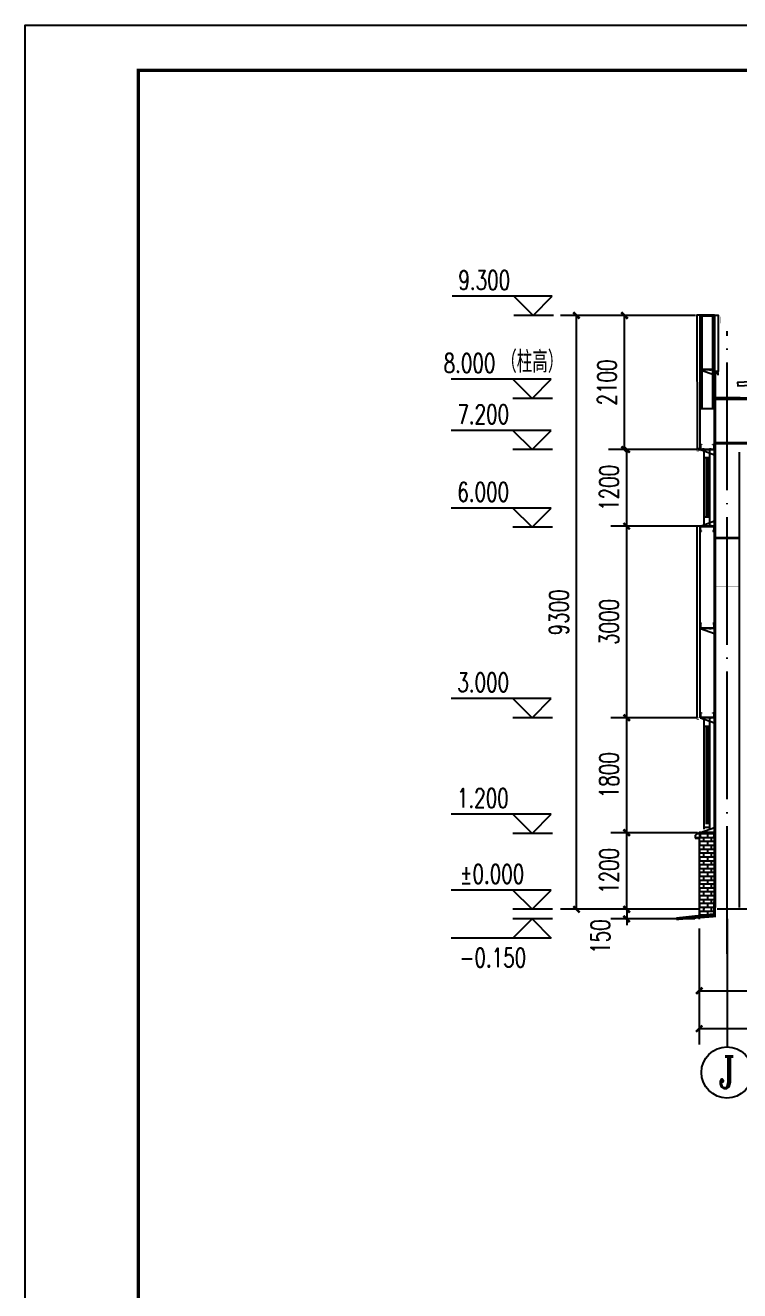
# Model space of a CAD drawing. Extents: x -89996 to 1006241, y -2176 to 440573.
# Drawn here: x 703708 to 714883, y 255081 to 274896 of the extents above; entities that cross this region are included whole.
import ezdxf
from ezdxf.enums import TextEntityAlignment as Align

# ---------------------------------------------------------------- set-up
doc = ezdxf.new("R2010")
doc.units = 0
doc.header["$LTSCALE"] = 1000
doc.header["$MEASUREMENT"] = 0
doc.linetypes.add('DOTE', pattern=[2.4200000000000004, 2, -0.2, 0.02, -0.2])
for name, color, linetype in [('14', 2, 'Continuous'), ('AXIS', 3, 'Continuous'), ('AXIS_TEXT', 7, 'Continuous'), ('BORDER', 7, 'Continuous'), ('DIM1', 6, 'Continuous'), ('DOTE', 1, 'DOTE'), ('GZ', 50, 'Continuous'), ('LT', 27, 'Continuous'), ('PUB_TEXT', 7, 'Continuous'), ('PUB_TITLE', 4, 'Continuous'), ('PZ', 202, 'Continuous'), ('WINDOW', 4, 'Continuous'), ('天沟', 2, 'Continuous'), ('柱子', 30, 'Continuous')]:
    doc.layers.add(name, color=color, linetype=linetype)
doc.styles.add('_TCH_AXIS', font='COMPLEX', dxfattribs={"bigfont": 'GBCBIG'})
doc.styles.add('_TCH_DIM', font='SIMPLEX', dxfattribs={"bigfont": 'GBCBIG'})
doc.styles.add('_TCH_DIM_T3', font='SIMPLEX', dxfattribs={"width": 0.7058823529411765, "bigfont": 'GBCBIG'})
doc.dimstyles.new('_TCH_ARCH&&100', dxfattribs={"dimtxt": 297.5, "dimasz": 100, "dimexe": 250, "dimexo": 300, "dimgap": 126.25, "dimtad": 1, "dimdec": 0, "dimzin": 0, "dimdsep": 46, "dimtxsty": '_TCH_DIM_T3', "dimblk": 'ARCHTICK', "dimcen": 0.09, "dimclrt": 7, "dimazin": 2, "dimtfac": 1, "dimtdec": 0, "dimtix": 1, "dimtmove": 2, "dimatfit": 3, "dimfxl": 0, "dimtolj": 1, "dimtzin": 0, "dimarcsym": 0})

# ---------------------------------------------------------------- blocks, each defined once
blk = doc.blocks.new('_ArchTick')
at = {"color": 0, "linetype": 'ByBlock', "const_width": 0.4}
blk.add_lwpolyline([(-0.5, -0.5), (0.5, 0.5)], dxfattribs=at)
blk = doc.blocks.new('*D118')
at = {"layer": 'AXIS', "color": 0, "lineweight": -2, "transparency": 16777216}
for p, q in [((714223.5268352642, 262252.9890899921), (712865.2429559703, 262252.9890899921)), ((713115.2429559702, 261052.909919353), (713115.2429559703, 262252.9890899921)), ((714218.180692952, 261052.909919353), (712865.2429559702, 261052.909919353))]:
    blk.add_line(p, q, dxfattribs=at)
at = {"layer": 'Defpoints', "color": 0, "transparency": 16777216}
for p in [(713115.2429559703, 262252.9890899921), (714523.5268352642, 262252.9890899921), (714518.180692952, 261052.909919353)]:
    blk.add_point(p, dxfattribs=at)
at = {"layer": 'AXIS', "color": 0, "lineweight": -2, "transparency": 16777216, "xscale": 100, "yscale": 100, "zscale": 100}
for p, rotation in [((713115.2429559703, 262252.9890899921), 90), ((713115.2429559702, 261052.909919353), 270)]:
    blk.add_blockref('_ArchTick', p, dxfattribs=dict(at, rotation=rotation))
at = {"layer": 'AXIS', "color": 7, "transparency": 16777216, "insert": (712840.2429559702, 261652.9495046727), "char_height": 297.5, "attachment_point": 5, "rotation": 90, "style": '_TCH_DIM_T3'}
blk.add_mtext('\\A1;1200', dxfattribs=at)
blk = doc.blocks.new('*D119')
at = {"layer": 'AXIS', "color": 0, "lineweight": -2, "transparency": 16777216}
for p, q in [((714223.5268352651, 264052.9890899922), (712865.2429559713, 264052.9890899922)), ((713115.2429559713, 262252.9890899921), (713115.2429559713, 264052.9890899922)), ((714223.5268352642, 262252.9890899921), (712865.2429559713, 262252.9890899921))]:
    blk.add_line(p, q, dxfattribs=at)
at = {"layer": 'Defpoints', "color": 0, "transparency": 16777216}
for p in [(713115.2429559713, 264052.9890899922), (714523.5268352651, 264052.9890899922), (714523.5268352642, 262252.9890899921)]:
    blk.add_point(p, dxfattribs=at)
at = {"layer": 'AXIS', "color": 0, "lineweight": -2, "transparency": 16777216, "xscale": 100, "yscale": 100, "zscale": 100}
for p, rotation in [((713115.2429559713, 264052.9890899922), 90), ((713115.2429559713, 262252.9890899921), 270)]:
    blk.add_blockref('_ArchTick', p, dxfattribs=dict(at, rotation=rotation))
at = {"layer": 'AXIS', "color": 7, "transparency": 16777216, "insert": (712840.2429559712, 263152.9890899923), "char_height": 297.5, "attachment_point": 5, "rotation": 90, "style": '_TCH_DIM_T3'}
blk.add_mtext('\\A1;1800', dxfattribs=at)
blk = doc.blocks.new('*D120')
at = {"layer": 'AXIS', "color": 0, "lineweight": -2, "transparency": 16777216}
for p, q in [((714239.8084155025, 267052.9099193474), (712865.2429559729, 267052.9099193474)), ((713115.2429559729, 264052.9890899922), (713115.2429559729, 267052.9099193474)), ((714223.5268352651, 264052.9890899922), (712865.2429559729, 264052.9890899922))]:
    blk.add_line(p, q, dxfattribs=at)
at = {"layer": 'Defpoints', "color": 0, "transparency": 16777216}
for p in [(713115.2429559729, 267052.9099193474), (714539.8084155025, 267052.9099193474, -3.967477848994678), (714523.5268352651, 264052.9890899922)]:
    blk.add_point(p, dxfattribs=at)
at = {"layer": 'AXIS', "color": 0, "lineweight": -2, "transparency": 16777216, "xscale": 100, "yscale": 100, "zscale": 100}
for p, rotation in [((713115.2429559729, 267052.9099193474), 90), ((713115.2429559729, 264052.9890899922), 270)]:
    blk.add_blockref('_ArchTick', p, dxfattribs=dict(at, rotation=rotation))
at = {"layer": 'AXIS', "color": 7, "transparency": 16777216, "insert": (712840.2429559728, 265552.9495046699), "char_height": 297.5, "attachment_point": 5, "rotation": 90, "style": '_TCH_DIM_T3'}
blk.add_mtext('\\A1;3000', dxfattribs=at)
blk = doc.blocks.new('*D121')
at = {"layer": 'AXIS', "color": 0, "lineweight": -2, "transparency": 16777216}
for p, q in [((714223.5268352674, 268252.909094921), (712865.2429559736, 268252.909094921)), ((713115.2429559736, 267052.9099193474), (713115.2429559736, 268252.909094921)), ((714239.8084155025, 267052.9099193474), (712865.2429559736, 267052.9099193474))]:
    blk.add_line(p, q, dxfattribs=at)
at = {"layer": 'Defpoints', "color": 0, "transparency": 16777216}
for p in [(713115.2429559736, 268252.909094921), (714523.5268352674, 268252.909094921), (714539.8084155025, 267052.9099193474, -3.967477848994649)]:
    blk.add_point(p, dxfattribs=at)
at = {"layer": 'AXIS', "color": 0, "lineweight": -2, "transparency": 16777216, "xscale": 100, "yscale": 100, "zscale": 100}
for p, rotation in [((713115.2429559736, 268252.909094921), 90), ((713115.2429559736, 267052.9099193474), 270)]:
    blk.add_blockref('_ArchTick', p, dxfattribs=dict(at, rotation=rotation))
at = {"layer": 'AXIS', "color": 7, "transparency": 16777216, "insert": (712840.2429559735, 267652.9095071343), "char_height": 297.5, "attachment_point": 5, "rotation": 90, "style": '_TCH_DIM_T3'}
blk.add_mtext('\\A1;1200', dxfattribs=at)
blk = doc.blocks.new('*D122')
at = {"layer": 'AXIS', "color": 0, "lineweight": -2, "transparency": 16777216}
for p, q in [((714190.2333732599, 270352.829924276), (712831.9494939661, 270352.829924276)), ((713081.9494939661, 268252.909094921), (713081.9494939661, 270352.829924276)), ((714223.5268352674, 268252.909094921), (712831.9494939661, 268252.909094921))]:
    blk.add_line(p, q, dxfattribs=at)
at = {"layer": 'Defpoints', "color": 0, "transparency": 16777216}
for p in [(713081.9494939661, 270352.829924276), (714490.2333732599, 270352.829924276), (714523.5268352674, 268252.909094921)]:
    blk.add_point(p, dxfattribs=at)
at = {"layer": 'AXIS', "color": 0, "lineweight": -2, "transparency": 16777216, "xscale": 100, "yscale": 100, "zscale": 100}
for p, rotation in [((713081.9494939661, 270352.829924276), 90), ((713081.9494939661, 268252.909094921), 270)]:
    blk.add_blockref('_ArchTick', p, dxfattribs=dict(at, rotation=rotation))
at = {"layer": 'AXIS', "color": 7, "transparency": 16777216, "insert": (712806.949493966, 269302.8695095986), "char_height": 297.5, "attachment_point": 5, "rotation": 90, "style": '_TCH_DIM_T3'}
blk.add_mtext('\\A1;2100', dxfattribs=at)
blk = doc.blocks.new('*D123')
at = {"layer": 'AXIS', "color": 0, "lineweight": -2, "transparency": 16777216}
for p, q in [((714218.180692952, 261052.909919353), (712865.2429559696, 261052.909919353)), ((713115.2429559696, 261052.909919353), (713115.2429559696, 261152.909919353)), ((713115.2429559696, 261052.909919353), (713115.2429559696, 260902.9099193531)), ((714179.1017692832, 260902.9099193531), (712865.2429559696, 260902.9099193531)), ((713115.2429559696, 260902.9099193531), (713115.2429559696, 260802.9099193531))]:
    blk.add_line(p, q, dxfattribs=at)
at = {"layer": 'Defpoints', "color": 0, "transparency": 16777216}
for p in [(714518.180692952, 261052.909919353), (713115.2429559696, 260902.9099193531), (714479.1017692832, 260902.9099193531)]:
    blk.add_point(p, dxfattribs=at)
at = {"layer": 'AXIS', "color": 0, "lineweight": -2, "transparency": 16777216, "xscale": 100, "yscale": 100, "zscale": 100}
for p, rotation in [((713115.2429559696, 261052.909919353), 270), ((713115.2429559696, 260902.9099193531), 90)]:
    blk.add_blockref('_ArchTick', p, dxfattribs=dict(at, rotation=rotation))
at = {"layer": 'AXIS', "color": 7, "transparency": 16777216, "insert": (712702.7429559651, 260625.7354005723), "char_height": 297.5, "attachment_point": 5, "rotation": 90, "style": '_TCH_DIM_T3'}
blk.add_mtext('\\A1;150', dxfattribs=at)
blk = doc.blocks.new('*D124')
at = {"layer": 'AXIS', "color": 0, "lineweight": -2, "transparency": 16777216}
for p, q in [((714185.6450131661, 270352.829924276), (712079.8028180446, 270352.829924276)), ((712329.8028180444, 261052.909919353), (712329.8028180446, 270352.829924276)), ((714239.5877870413, 261052.909919353), (712079.8028180444, 261052.909919353))]:
    blk.add_line(p, q, dxfattribs=at)
at = {"layer": 'Defpoints', "color": 0, "transparency": 16777216}
for p in [(712329.8028180446, 270352.829924276), (714485.6450131661, 270352.829924276), (714539.5877870413, 261052.909919353)]:
    blk.add_point(p, dxfattribs=at)
at = {"layer": 'AXIS', "color": 0, "lineweight": -2, "transparency": 16777216, "xscale": 100, "yscale": 100, "zscale": 100}
for p, rotation in [((712329.8028180446, 270352.829924276), 90), ((712329.8028180444, 261052.909919353), 270)]:
    blk.add_blockref('_ArchTick', p, dxfattribs=dict(at, rotation=rotation))
at = {"layer": 'AXIS', "color": 7, "transparency": 16777216, "insert": (712054.8028180444, 265702.8699218146), "char_height": 297.5, "attachment_point": 5, "rotation": 90, "style": '_TCH_DIM_T3'}
blk.add_mtext('\\A1;9300', dxfattribs=at)
blk = doc.blocks.new('*D2910')
at = {"layer": 'AXIS', "color": 0, "lineweight": -2, "transparency": 16777216}
for p, q in [((714249.8440529971, 260752.9410918254), (714249.8440529971, 258934.2695889656)), ((754339.5877870431, 260752.9410918254), (754339.5877870431, 258934.2695889656)), ((714249.8440529971, 259184.2695889656), (754339.5877870431, 259184.2695889656))]:
    blk.add_line(p, q, dxfattribs=at)
at = {"layer": 'Defpoints', "color": 0, "transparency": 16777216}
for p in [(714249.8440529971, 261052.9410918254), (754339.5877870431, 261052.9410918254), (754339.5877870431, 259184.2695889656)]:
    blk.add_point(p, dxfattribs=at)
at = {"layer": 'AXIS', "color": 0, "lineweight": -2, "transparency": 16777216, "xscale": 100, "yscale": 100, "zscale": 100, "rotation": 180}
blk.add_blockref('_ArchTick', (714249.8440529971, 259184.2695889656), dxfattribs=at)
at = {"layer": 'AXIS', "color": 0, "lineweight": -2, "transparency": 16777216, "xscale": 100, "yscale": 100, "zscale": 100}
blk.add_blockref('_ArchTick', (754339.5877870431, 259184.2695889656), dxfattribs=at)
at = {"layer": 'AXIS', "color": 7, "transparency": 16777216, "insert": (734294.7159200201, 259459.2695889656), "char_height": 297.5, "attachment_point": 5, "style": '_TCH_DIM_T3'}
blk.add_mtext('\\A1;40090', dxfattribs=at)
blk = doc.blocks.new('*D2916')
at = {"layer": 'AXIS', "color": 0, "lineweight": -2, "transparency": 16777216}
for p, q in [((714249.8440529971, 260452.9410918254), (714249.8440529971, 259526.7319652499)), ((721239.5877870431, 260452.9410918254), (721239.5877870431, 259526.7319652499)), ((714249.8440529971, 259776.7319652499), (721239.5877870431, 259776.7319652499))]:
    blk.add_line(p, q, dxfattribs=at)
at = {"layer": 'Defpoints', "color": 0, "transparency": 16777216}
for p in [(714249.8440529971, 260752.9410918254), (721239.5877870431, 260752.9410918254), (721239.5877870431, 259776.7319652499)]:
    blk.add_point(p, dxfattribs=at)
at = {"layer": 'AXIS', "color": 0, "lineweight": -2, "transparency": 16777216, "xscale": 100, "yscale": 100, "zscale": 100, "rotation": 180}
blk.add_blockref('_ArchTick', (714249.8440529971, 259776.7319652499), dxfattribs=at)
at = {"layer": 'AXIS', "color": 0, "lineweight": -2, "transparency": 16777216, "xscale": 100, "yscale": 100, "zscale": 100}
blk.add_blockref('_ArchTick', (721239.5877870431, 259776.7319652499), dxfattribs=at)
at = {"layer": 'AXIS', "color": 7, "transparency": 16777216, "insert": (717744.7159200201, 260051.7319652499), "char_height": 297.5, "attachment_point": 5, "style": '_TCH_DIM_T3'}
blk.add_mtext('\\A1;6990', dxfattribs=at)

msp = doc.modelspace()

# ---------------------------------------------------------------- hatches: boundary and pattern name
at = {"true_color": 0x939598}
h = msp.add_hatch(dxfattribs=at)
h.set_pattern_fill('AR-B816', color=252, scale=50)
h.set_pattern_definition([(0, (-2197.464795406209, -207656.7796625092), (0, 60.65520000000001), []), (90, (-2197.464795406209, -207656.7796625092), (-60.65520000000001, 60.65520000000001), [60.65520000000001, -60.65520000000001])])
edge = h.paths.add_edge_path()
edge.add_line((714484.8439798264, 262242.0725538021), (714481.4689798247, 262192.9476424483))
edge.add_arc((714470.2189798242, 262192.9476424486), 11.25000000034925, 629.9999999981387, 719.9999999981387, ccw=False)
edge.add_line((714470.218979824, 262181.6976424484), (714462.3439798221, 262181.6976424484))
edge.add_line((714462.3439798221, 262181.6976424485), (714462.3439798219, 262178.3226424485))
edge.add_line((714462.3439798217, 262178.3226424485), (714473.5939798238, 262178.3226424482))
edge.add_arc((714473.5939798242, 262189.5726424483), 11.25000000011642, 629.9999999981387, 719.9997393463807)
edge.add_line((714484.8439798245, 262189.5725912691), (714484.8439798264, 262242.0725538021))
edge.add_arc((714473.5939798264, 262242.0726424481), 11.25000000023283, 719.9995485297494, 809.9999999981387)
edge.add_line((714473.5939798269, 262253.3226424483), (714489.8439798267, 262256.697642463))
edge.add_line((714489.8439798264, 262256.6976424631), (714489.3915337931, 260926.4602268658))
edge.add_line((714489.3915337931, 260926.4602268658), (714249.3915337928, 260926.4602268661))
edge.add_line((714249.3915337928, 260926.4602268661), (714249.8439798261, 262168.4776120989))
edge.add_line((714249.8439798263, 262168.4776120989), (714187.2646545366, 262168.4776120989))
edge.add_line((714187.2646545364, 262168.4776120989), (714187.2646545365, 262215.1877556222))
edge.add_line((714187.2646545364, 262215.1877556222), (714249.8439798264, 262256.6976424634))
edge.add_line((714249.8439798264, 262256.6976424634), (714473.5939798262, 262253.3226424484))
edge.add_arc((714473.5939798264, 262242.0726424481), 11.25000000023283, 359.99954852974946, 449.9999999999175, ccw=False)

# ---------------------------------------------------------------- linework, layer by layer
at = {"color": 0}
for p, q in [((714249.8439798264, 262255.0101424561, 0.02631897270331685), (714187.2646545364, 262213.5002556149, 0.02631897270331685)), ((714187.2646545364, 262213.5002556149, 0.02631897270331685), (714187.2646545364, 262166.7901120916, 0.02631897270331685)), ((714187.2646545364, 262166.7901120916, 0.02631897270331685), (714249.8439798263, 262166.7901120915, 0.02631897270331685)), ((714489.8439798264, 262255.0101424558, 0.02631897270331685), (714249.8439798264, 262255.0101424561, 0.02631897270331685)), ((714249.8440529985, 262166.7901120915, 0.02631897270331685), (714249.8440529968, 260898.4163585876)), ((714489.8439798264, 262255.0101424558, 0.02631897270331685), (714488.8621062104, 261055.0413149392, 0.04866014119836404))]:
    msp.add_line(p, q, dxfattribs=at)
at = {"color": 6, "const_width": 5, "elevation": 0.02631897270331685}
for points in [[(714210.6967614116, 270225.2684185814), (714210.6967614118, 270354.7819288117), (714577.7677235461, 270355.238397964), (714577.7677235459, 270226.7247019532)], [(714491.9419956513, 269505.6251844339), (714491.9419956569, 269464.6333709787), (714551.2114707198, 269464.6758986967), (714551.2114707197, 269426.7977523128)]]:
    msp.add_lwpolyline(points, dxfattribs=at)
at = {"color": 6, "linetype": 'ByBlock', "const_width": 9.999999999999996, "elevation": 0.02631897270331685}
for points in [[(714264.8439127273, 268319.7925175161), (714264.8439127272, 268258.5481005865), (714214.7112286794, 268258.5481005868), (714214.7112286794, 268227.7091155709), (714241.6068609683, 268227.7091155706), (714241.6068609683, 268238.1181709976)], [(714489.8439798333, 267055.0101424568), (714203.303797607, 267055.0101424572), (714203.3037976068, 266991.6081564899), (714214.8439798323, 266960.7578409947), (714214.8439798323, 266927.8506735147)], [(714264.8439128787, 264119.7925172299), (714264.8439128785, 264058.5481003004), (714214.7112288307, 264058.5481003007), (714214.7112288307, 264027.7091152848), (714241.6068611196, 264027.7091152845), (714241.6068611196, 264038.1181707114)]]:
    msp.add_lwpolyline(points, dxfattribs=at)
at = {"color": 0, "const_width": 50, "elevation": 0.05263794540807432}
msp.add_lwpolyline([(714488.8621062106, 261179.5973411631), (714488.8621062102, 260902.9410918257), (713893.2821076611, 260905.0101424569)], dxfattribs=at)
at = {"layer": '14', "const_width": 0.449999988079071, "elevation": 1.166947973559073}
for points in [[(714875.8438316858, 266552.8767014318), (714503.7671901257, 266552.8774638271)], [(714503.7671901257, 266542.8774638271), (714875.8438316858, 266542.8767014318)], [(714875.8438316853, 266102.8767014318), (714503.7671901251, 266102.8774638271)], [(714503.7671901251, 266092.8774638271), (714875.8438316853, 266092.8767014318)]]:
    msp.add_lwpolyline(points, dxfattribs=at)
at = {"layer": 'AXIS'}
for p, q in [((711951.213819541, 270652.829924276), (710386.213819541, 270652.829924276)), ((711651.213819541, 270352.829924276), (711351.213819541, 270652.829924276)), ((711651.213819541, 270352.829924276), (711951.213819541, 270652.829924276)), ((711971.2138195413, 270352.829924276), (711351.213819541, 270352.829924276)), ((711934.8028180447, 269352.909919353), (710369.8028180447, 269352.909919353)), ((711634.8028180447, 269052.909919353), (711334.8028180447, 269352.909919353)), ((711634.8028180447, 269052.909919353), (711934.8028180447, 269352.909919353)), ((711954.8028180448, 269052.909919353), (711334.8028180447, 269052.909919353)), ((711934.8028180447, 268552.909919353), (710369.8028180447, 268552.909919353)), ((711634.8028180447, 268252.909919353), (711334.8028180447, 268552.909919353)), ((711634.8028180447, 268252.909919353), (711934.8028180447, 268552.909919353)), ((711954.8028180448, 268252.909919353), (711334.8028180447, 268252.909919353)), ((711934.8028180448, 267335.7033584428), (710369.8028180448, 267335.7033584428)), ((711634.8028180448, 267035.7033584428), (711334.8028180448, 267335.7033584428)), ((711634.8028180448, 267035.7033584428), (711934.8028180448, 267335.7033584428)), ((711954.802818045, 267035.7033584428), (711334.8028180448, 267035.7033584428)), ((711934.8028180443, 264352.909919353), (710369.8028180443, 264352.909919353)), ((711634.8028180443, 264052.909919353), (711334.8028180443, 264352.909919353)), ((711634.8028180443, 264052.909919353), (711934.8028180443, 264352.909919353)), ((711954.8028180446, 264052.909919353), (711334.8028180443, 264052.909919353)), ((711934.8028180443, 262540.4099193731), (710369.8028180443, 262540.4099193731)), ((711634.8028180443, 262240.4099193731), (711334.8028180443, 262540.4099193731)), ((711634.8028180443, 262240.4099193731), (711934.8028180443, 262540.4099193731)), ((711954.8028180446, 262240.4099193731), (711334.8028180443, 262240.4099193731)), ((711934.8028180443, 261352.909919353), (710369.8028180443, 261352.909919353)), ((711634.8028180443, 261052.909919353), (711334.8028180443, 261352.909919353)), ((711634.8028180443, 261052.909919353), (711934.8028180443, 261352.909919353)), ((711954.8028180446, 261052.909919353), (711334.8028180443, 261052.909919353)), ((711634.8028180443, 260902.4910099937), (711334.8028180443, 260602.4910099937)), ((711954.8028180446, 260902.4910099937), (711334.8028180443, 260902.4910099937)), ((711634.8028180443, 260902.4910099937), (711934.8028180443, 260602.4910099937)), ((714689.3581744337, 260902.9410918256, 0.02677579322278234), (714689.3581744337, 258897.9725299095, 0.02677579322278234)), ((711934.8028180443, 260602.4910099937), (710369.8028180443, 260602.4910099937))]:
    msp.add_line(p, q, dxfattribs=at)
at = {"layer": 'AXIS', "linetype": 'ByBlock', "elevation": 0.02631897270331685}
for points in [[(714264.3023368795, 270355.0102191339), (714214.3023368795, 270355.010219134), (714215.7273782478, 268267.3114934383), (714265.7273782478, 268267.3114934382)], [(714496.0517201058, 270355.0102191336), (714546.0517201058, 270355.0102191335), (714544.6266787335, 269472.9896100571), (714494.6266787335, 269472.9896100571)]]:
    msp.add_lwpolyline(points, close=True, dxfattribs=at)
at = {"layer": 'AXIS', "linetype": 'ByBlock', "extrusion": (0.000390955105110877, 1.930163393099904e-05, 0.9999999233907734), "elevation": 280.9178391335776}
msp.add_lwpolyline([(734439.5361283813, 270281.8372293367), (714850.6994395289, 269301.7303868486), (714853.1335977567, 269251.7896732602), (734439.7981958077, 270231.5111745308)], dxfattribs=at)
at = {"layer": 'AXIS', "linetype": 'ByBlock', "elevation": 4.044716977146869}
msp.add_lwpolyline([(714264.843944259, 264057.7336954251), (714264.84397997, 267051.6351424539), (714214.84397997, 267051.6351424541), (714214.843944259, 264057.7336954252)], dxfattribs=at)
at = {"layer": 'AXIS'}
msp.add_circle((714684.1280374039, 258497.9383355312), 400, dxfattribs=at)
at = {"layer": 'BORDER', "const_width": 53.03030026515148}
msp.add_lwpolyline([(705475.4996758766, 233603.1880819101), (705475.4996758766, 274189.0445515061), (762465.3956941594, 274189.0445515061), (762465.3956941594, 233603.1880819101)], close=True, dxfattribs=at)
at = {"layer": 'DIM1'}
for p, q in [((714503.8439798334, 266872.8736802472, 3.181432674774951), (714875.8438316862, 266872.8767016309, -4.390390035784987)), ((714503.8439798334, 266862.8736802472, 3.181432674774951), (714875.8438316862, 266862.8767016309, -4.390390035784987))]:
    msp.add_line(p, q, dxfattribs=at)
at = {"layer": 'DOTE'}
for p, q in [((714689.3581744327, 260355.3337067251, 0.02677579322289603), (714689.3581744467, 270108.3691967716, 0.02677579322289603)), ((755253.1239117032, 261052.9410918254, 0.04866014119980289), (713842.6178252415, 261052.909919353, 0.02631897270475569))]:
    msp.add_line(p, q, dxfattribs=at)
at = {"layer": 'GZ'}
for p, q in [((714489.8439798247, 261080.010142462, 4.044716977128678), (714489.8439798367, 269041.0102235643, -0.1298609488849767)), ((714503.8439798247, 261080.010142462, 4.044716977128678), (714503.8439798367, 269041.0102235642, -0.1298609488849767)), ((715169.8440716552, 268356.8589733008, 0.04866014119981443), (714503.8439984937, 268356.8596019968, -0.02086407635233378)), ((715169.8440716552, 268356.8589733008, 0.04866014119981443), (714503.8439984937, 268356.8596019968, -0.02086407635233378)), ((715169.8440530078, 268342.8589733008, 0.04866014119981443), (714503.8439798459, 268342.8596019968, -0.02086407635233378)), ((715169.8440530078, 268342.8589733008, 0.04866014119981443), (714503.8439798459, 268342.8596019968, -0.02086407635233378)), ((714875.844053011, 268210.2731811545, 0.04669576737392722), (714875.844052997, 261079.9733590035, 0.04669605687763356))]:
    msp.add_line(p, q, dxfattribs=at)
at = {"layer": 'GZ', "elevation": -2.003464032518616}
msp.add_lwpolyline([(714489.8439798353, 269041.0093603936), (715169.8440530088, 269041.0093603926), (715169.8440530088, 269055.0093603926), (714489.8439798353, 269055.0093603936)], close=True, dxfattribs=at)
at = {"layer": 'LT'}
for p, q in [((714264.8438901429, 270340.3850819492, 0.02631897270331685), (714264.84392318, 270287.8850819496, 0.02631897270331685)), ((714268.2189210561, 270291.2600840738, 0.02631897270331685), (714268.2188922663, 270337.0100840731, 0.02631897270331685)), ((714489.8438809391, 270355.0102235553, 0.02631897270331685), (714269.8438809391, 270355.0100851115, 0.02631897270331685)), ((714269.8438809391, 270355.0100851115, 0.02631897270331685), (714269.843883063, 270351.6350851115, 0.02631897270331685)), ((714269.843883063, 270351.6350851115, 0.02631897270331685), (714489.843883063, 270351.6352235553, 0.02631897270331685)), ((714473.5938830627, 270351.6352133137, 0.02631897270331685), (714276.093883063, 270351.6350890292, 0.02631897270331685)), ((714279.4688851873, 270348.2600911529, 0.02631897270331685), (714470.2188851864, 270348.2602111899, 0.02631897270331685)), ((714481.468892266, 270337.010218269, 0.02631897270331685), (714481.4689210561, 270291.2602182697, 0.02631897270331685)), ((714484.84392318, 270287.8852203937, 0.02631897270331685), (714484.8438901424, 270340.3852203932, 0.02631897270331685)), ((714489.843883063, 270351.6352235553, 0.02631897270331685), (714489.8438809391, 270355.0102235553, 0.02631897270331685)), ((714276.0939302595, 270276.6350890289, 0.02631897270331685), (714287.3439302613, 270276.6350961088, 0.02631897270331685)), ((714287.3439281379, 270280.0100961091, 0.02631897270331685), (714279.468928136, 270280.0100911531, 0.02631897270331685)), ((714287.3439302613, 270276.6350961088, 0.02631897270331685), (714287.3439281379, 270280.0100961091, 0.02631897270331685)), ((714462.3439281337, 270280.0102062342, 0.02631897270331685), (714462.3439302571, 270276.6352062342, 0.02631897270331685)), ((714470.2189281356, 270280.0102111899, 0.02631897270331685), (714462.3439281337, 270280.0102062342, 0.02631897270331685)), ((714462.3439302571, 270276.6352062342, 0.02631897270331685), (714473.5939302595, 270276.6352133137, 0.02631897270331685)), ((714263.6206755466, 269517.9790640229, 0.02631897270331685), (714263.6206755445, 269570.4790640224, 0.02631897270331685)), ((714266.9956755447, 269567.1040640222, 0.02631897270331685), (714266.9956755461, 269521.3540640229, 0.02631897270331685)), ((714268.6206755465, 269503.3540640072, 0.02631897270331685), (714268.6206755465, 269506.7290640072, 0.02631897270331685)), ((714268.6206755465, 269506.7290640072, 0.02631897270331685), (714488.6206755465, 269506.7290640142, 0.02631897270331685)), ((714488.6206755465, 269503.3540640142, 0.02631897270331685), (714268.6206755465, 269503.3540640072, 0.02631897270331685)), ((714268.6206754822, 269503.3540640072, 0.02631897273738026), (714488.6206754877, 269423.7290640145, 0.02631897270320316)), ((714274.8706755443, 269581.7290640231, 0.02631897270331685), (714286.1206755461, 269581.7290640231, 0.02631897270331685)), ((714472.3706755465, 269506.7290640291, 0.02631897270331685), (714274.8706755465, 269506.7290640228, 0.02631897270331685)), ((714286.1206755463, 269578.3540640228, 0.02631897270331685), (714278.2456755445, 269578.3540640228, 0.02631897270331685)), ((714278.2456755469, 269510.1040640231, 0.02631897270331685), (714468.9956755462, 269510.1040640291, 0.02631897270331685)), ((714286.1206755461, 269581.7290640231, 0.02631897270331685), (714286.1206755463, 269578.3540640228, 0.02631897270331685)), ((714316.7692050947, 269484.1833223915, 0.02631897270331685), (714316.769205092, 269522.5248056217, 0.02631897270331685)), ((714427.2035869624, 269484.1833223989, 0.02631897270331685), (714427.2035869597, 269522.5248056292, 0.02631897270331685)), ((714461.1206755422, 269578.3540640288, 0.02631897270331685), (714461.1206755419, 269581.7290640288, 0.02631897270331685)), ((714461.1206755419, 269581.7290640288, 0.02631897270331685), (714472.370675544, 269581.7290640291, 0.02631897270331685)), ((714468.995675544, 269578.3540640291, 0.02631897270331685), (714461.1206755422, 269578.3540640288, 0.02631897270331685)), ((714480.2456755461, 269521.35406403, 0.02631897270331685), (714480.2456755445, 269567.1040640293, 0.02631897270331685)), ((714483.6206755445, 269570.4790640293, 0.02631897270331685), (714483.6206755461, 269517.9790640298, 0.02631897270331685)), ((714488.6206755465, 269506.7290640142, 0.02631897270331685), (714488.6206755465, 269503.3540640142, 0.02631897270331685)), ((714264.8439798956, 268266.2601428058, 0.02631897270331685), (714264.843980109, 268318.7601428053, 0.02631897270331685)), ((714268.2189800955, 268315.3851427911, 0.02631897270331685), (714268.2189799086, 268269.6351427918, 0.02631897270331685)), ((714276.0939801551, 268330.0101427595, 0.02631897270331685), (714287.3439801569, 268330.0101427134, 0.02631897270331685)), ((714287.3439801434, 268326.6351427131, 0.02631897270331685), (714279.4689801416, 268326.6351427454, 0.02631897270331685)), ((714287.3439801569, 268330.0101427134, 0.02631897270331685), (714287.3439801434, 268326.6351427131, 0.02631897270331685)), ((714462.3439801392, 268326.635142, 0.02631897270331685), (714462.3439801527, 268330.010142, 0.02631897270331685)), ((714462.3439801527, 268330.010142, 0.02631897270331685), (714473.5939801546, 268330.0101419542, 0.02631897270331685)), ((714470.2189801411, 268326.635141968, 0.02631897270331685), (714462.3439801392, 268326.635142, 0.02631897270331685)), ((714481.4689799086, 268269.6351419226, 0.02631897270331685), (714481.468980095, 268315.3851419219, 0.02631897270331685)), ((714484.843980109, 268318.7601419081, 0.02631897270331685), (714484.8439798951, 268266.2601419085, 0.02631897270331685)), ((714269.8439798355, 268251.6351427694, 0.02631897270331685), (714269.8439798495, 268255.0101427694, 0.02631897270331685)), ((714269.8439798495, 268255.0101427694, 0.02631897270331685), (714489.8439798495, 268255.0101418725, 0.02631897270331685)), ((714489.8439798355, 268251.6351418725, 0.02631897270331685), (714269.8439798355, 268251.6351427694, 0.02631897270331685)), ((714269.8439797708, 268251.6351427695, 0.02631897273738026), (714489.8439794494, 268172.0101418727, 0.02631897270320316)), ((714473.593979849, 268255.0101419542, 0.02631897270331685), (714276.0939798495, 268255.0101427592, 0.02631897270331685)), ((714279.4689798634, 268258.3851427456, 0.02631897270331685), (714470.2189798625, 268258.385141968, 0.02631897270331685)), ((714317.9925093194, 268236.1823922652, 0.02631897270331685), (714317.9925094745, 268274.5238754954, 0.02631897270331685)), ((714428.426891129, 268235.8394005232, 0.02631897270331685), (714428.4268912841, 268274.1808837535, 0.02631897270331685)), ((714489.8439798495, 268255.0101418725, 0.02631897270331685), (714489.8439798355, 268251.6351418725, 0.02631897270331685)), ((714269.8439797662, 267055.0101424531, 0.02631897273738204), (714489.8439797668, 267134.6351424603, 0.02631897270320316)), ((714264.8439798319, 267040.3851424373, 0.02631897270331685), (714264.8439798332, 266987.8851424378, 0.02631897270331685)), ((714268.2189798332, 266991.2601424382, 0.02631897270331685), (714268.2189798314, 267037.0101424375, 0.02631897270331685)), ((714489.843979831, 267055.0101424608, 0.02631897270331685), (714269.843979831, 267055.0101424534, 0.02631897270331685)), ((714269.843979831, 267055.0101424534, 0.02631897270331685), (714269.843979831, 267051.6351424534, 0.02631897270331685)), ((714269.843979831, 267051.6351424534, 0.02631897270331685), (714489.843979831, 267051.6351424608, 0.02631897270331685)), ((714473.593979831, 267051.6351424447, 0.02631897270331685), (714276.093979831, 267051.6351424382, 0.02631897270331685)), ((714276.0939798336, 266976.635142438, 0.02631897270331685), (714287.3439798355, 266976.6351424387, 0.02631897270331685)), ((714279.4689798314, 267048.2601424382, 0.02631897270331685), (714470.218979831, 267048.2601424445, 0.02631897270331685)), ((714287.3439798355, 266980.0101424389, 0.02631897270331685), (714279.4689798336, 266980.0101424385, 0.02631897270331685)), ((714287.3439798355, 266976.6351424387, 0.02631897270331685), (714287.3439798355, 266980.0101424389, 0.02631897270331685)), ((714317.9925093773, 267074.1808840721, 0.02631897270331685), (714317.9925093773, 267035.8394008419, 0.02631897270331685)), ((714428.4268912451, 267074.180884072, 0.02631897270331685), (714428.4268912451, 267035.8394008417, 0.02631897270331685)), ((714462.3439798313, 266980.0101424443, 0.02631897270331685), (714462.3439798313, 266976.6351424443, 0.02631897270331685)), ((714470.2189798332, 266980.0101424445, 0.02631897270331685), (714462.3439798313, 266980.0101424443, 0.02631897270331685)), ((714462.3439798313, 266976.6351424443, 0.02631897270331685), (714473.5939798332, 266976.6351424447, 0.02631897270331685)), ((714481.4689798314, 267037.0101424445, 0.02631897270331685), (714481.4689798327, 266991.2601424452, 0.02631897270331685)), ((714484.8439798332, 266987.8851424454, 0.02631897270331685), (714484.8439798314, 267040.3851424449, 0.02631897270331685)), ((714489.843979831, 267051.6351424608, 0.02631897270331685), (714489.843979831, 267055.0101424608, 0.02631897270331685)), ((714276.0939800006, 265530.0101415951, 0.02631897270331685), (714287.3439800024, 265530.0101415952, 0.02631897270331685)), ((714287.3439800024, 265530.0101415952, 0.02631897270331685), (714287.3439800024, 265526.635141595, 0.02631897270331685)), ((714462.3439799983, 265526.635141601, 0.02631897270331685), (714462.3439799983, 265530.010141601, 0.02631897270331685)), ((714462.3439799983, 265530.010141601, 0.02631897270331685), (714473.5939800001, 265530.0101416012, 0.02631897270331685)), ((714264.8439800028, 265466.260141595, 0.02631897270331685), (714264.8439800006, 265518.7601415946, 0.02631897270331685)), ((714268.218980001, 265515.3851415943, 0.02631897270331685), (714268.2189800023, 265469.635141595, 0.02631897270331685)), ((714269.8439800028, 265451.6351415793, 0.02631897270331685), (714269.8439800028, 265455.0101415793, 0.02631897270331685)), ((714269.8439800028, 265455.0101415793, 0.02631897270331685), (714489.8439800028, 265455.0101415863, 0.02631897270331685)), ((714489.8439800028, 265451.6351415863, 0.02631897270331685), (714269.8439800028, 265451.6351415793, 0.02631897270331685)), ((714269.8439799381, 265451.6351415794, 0.02631897273738204), (714489.843979944, 265372.0101415865, 0.02631897270320316)), ((714473.5939800023, 265455.0101416012, 0.02631897270331685), (714276.0939800028, 265455.0101415949, 0.02631897270331685)), ((714287.3439800024, 265526.635141595, 0.02631897270331685), (714279.4689800006, 265526.6351415949, 0.02631897270331685)), ((714279.4689800033, 265458.3851415951, 0.02631897270331685), (714470.2189800023, 265458.3851416012, 0.02631897270331685)), ((714317.9925095505, 265432.4643999635, 0.02631897270331685), (714317.9925095482, 265470.8058831937, 0.02631897270331685)), ((714428.4268914183, 265432.464399971, 0.02631897270331685), (714428.426891416, 265470.8058832012, 0.02631897270331685)), ((714470.2189800001, 265526.6351416012, 0.02631897270331685), (714462.3439799983, 265526.635141601, 0.02631897270331685)), ((714481.4689800019, 265469.635141602, 0.02631897270331685), (714481.4689800006, 265515.3851416013, 0.02631897270331685)), ((714484.8439800006, 265518.7601416013, 0.02631897270331685), (714484.8439800023, 265466.2601416018, 0.02631897270331685)), ((714489.8439800028, 265455.0101415863, 0.02631897270331685), (714489.8439800028, 265451.6351415863, 0.02631897270331685)), ((714264.8439800469, 264066.2601425196, 0.02631897270331685), (714264.8439802608, 264118.7601425191, 0.02631897270331685)), ((714268.2189802468, 264115.385142505, 0.02631897270331685), (714268.2189800604, 264069.6351425057, 0.02631897270331685)), ((714269.8439799869, 264051.6351424832, 0.02631897270331685), (714269.8439800008, 264055.0101424832, 0.02631897270331685)), ((714269.8439800008, 264055.0101424832, 0.02631897270331685), (714489.8439800008, 264055.0101415863, 0.02631897270331685)), ((714489.8439799869, 264051.6351415863, 0.02631897270331685), (714269.8439799869, 264051.6351424832, 0.02631897270331685)), ((714269.8439799226, 264051.6351424833, 0.02631897273738204), (714489.8439796007, 263972.0101415865, 0.02631897270320316)), ((714276.0939803064, 264130.0101424733, 0.02631897270331685), (714287.3439803083, 264130.0101424272, 0.02631897270331685)), ((714473.5939800004, 264055.010141668, 0.02631897270331685), (714276.0939800008, 264055.0101424731, 0.02631897270331685)), ((714287.3439802948, 264126.635142427, 0.02631897270331685), (714279.4689802929, 264126.6351424592, 0.02631897270331685)), ((714279.4689800148, 264058.3851424595, 0.02631897270331685), (714470.2189800143, 264058.3851416819, 0.02631897270331685)), ((714287.3439803083, 264130.0101424272, 0.02631897270331685), (714287.3439802948, 264126.635142427, 0.02631897270331685)), ((714317.9925094708, 264036.182391979, 0.02631897270331685), (714317.9925096259, 264074.5238752093, 0.02631897270331685)), ((714428.4268913385, 264036.1823915327, 0.02631897270331685), (714428.4268914936, 264074.5238747629, 0.02631897270331685)), ((714462.3439802906, 264126.6351417139, 0.02631897270331685), (714462.3439803041, 264130.0101417139, 0.02631897270331685)), ((714462.3439803041, 264130.0101417139, 0.02631897270331685), (714473.5939803064, 264130.010141668, 0.02631897270331685)), ((714470.2189802924, 264126.6351416819, 0.02631897270331685), (714462.3439802906, 264126.6351417139, 0.02631897270331685)), ((714481.46898006, 264069.6351416365, 0.02631897270331685), (714481.4689802468, 264115.3851416358, 0.02631897270331685)), ((714484.8439802608, 264118.7601416219, 0.02631897270331685), (714484.8439800465, 264066.2601416224, 0.02631897270331685)), ((714489.8439800008, 264055.0101415863, 0.02631897270331685), (714489.8439799869, 264051.6351415863, 0.02631897270331685)), ((714264.8439798269, 262240.3851424477, 0.02631897270331685), (714264.8439798245, 262187.8851424481, 0.02631897270331685)), ((714268.2189798245, 262191.2601424484, 0.02631897270331685), (714268.2189798263, 262237.0101424477, 0.02631897270331685)), ((714269.8439797622, 262255.0101424634, 0.02631897273738204), (714489.8439797679, 262334.6351424555, 0.02631897270320316)), ((714489.8439798269, 262255.0101424558, 0.02631897270331685), (714269.8439798269, 262255.0101424635, 0.02631897270331685)), ((714269.8439798269, 262255.0101424635, 0.02631897270331685), (714269.8439798269, 262251.6351424635, 0.02631897270331685)), ((714269.8439798269, 262251.6351424635, 0.02631897270331685), (714489.8439798269, 262251.6351424558, 0.02631897270331685)), ((714473.5939798264, 262251.6351424408, 0.02631897270331685), (714276.0939798269, 262251.6351424479, 0.02631897270331685)), ((714276.093979824, 262176.6351424477, 0.02631897270331685), (714287.3439798258, 262176.6351424475, 0.02631897270331685)), ((714279.4689798269, 262248.2601424477, 0.02631897270331685), (714470.2189798264, 262248.2601424408, 0.02631897270331685)), ((714287.3439798263, 262180.0101424478, 0.02631897270331685), (714279.4689798245, 262180.0101424479, 0.02631897270331685)), ((714287.3439798258, 262176.6351424475, 0.02631897270331685), (714287.3439798263, 262180.0101424478, 0.02631897270331685)), ((714462.3439798221, 262180.0101424411, 0.02631897270331685), (714462.3439798217, 262176.6351424411, 0.02631897270331685)), ((714470.218979824, 262180.0101424408, 0.02631897270331685), (714462.3439798221, 262180.0101424411, 0.02631897270331685)), ((714462.3439798217, 262176.6351424411, 0.02631897270331685), (714473.593979824, 262176.6351424408, 0.02631897270331685)), ((714481.4689798258, 262237.01014244, 0.02631897270331685), (714481.4689798245, 262191.2601424407, 0.02631897270331685)), ((714484.8439798245, 262187.8851424407, 0.02631897270331685), (714484.8439798264, 262240.3851424403, 0.02631897270331685)), ((714489.8439798269, 262251.6351424558, 0.02631897270331685), (714489.8439798269, 262255.0101424558, 0.02631897270331685))]:
    msp.add_line(p, q, dxfattribs=at)
at = {"layer": 'LT', "color": 1, "linetype": 'Continuous'}
for p, q in [((714317.9925093746, 262270.4628927697, 0.02631897270331685), (714317.9925093717, 262232.1214095394, 0.02631897270331685)), ((714428.4268912424, 262270.4628927619, 0.02631897270331685), (714428.4268912395, 262232.1214095317, 0.02631897270331685))]:
    msp.add_line(p, q, dxfattribs=at)
at = {"layer": 'LT', "elevation": 0.02631897270331685}
for points in [[(714488.620881536, 268891.279147009), (714264.9903788147, 268891.2770439349), (714264.989992454, 270351.6341008687), (714488.6204951755, 270351.6362039428)], [(714458.6211636632, 268891.2788648846), (714294.9906609417, 268891.2773260648), (714294.989710327, 270351.6343829932), (714458.6202130483, 270351.635921813)]]:
    msp.add_lwpolyline(points, close=True, dxfattribs=at)
at = {"layer": 'LT'}
for centre, start, end in [((714276.0938901424, 270340.3850890287, 0.02631897270331685), 90.00003604525611, 180.0000360585963), ((714276.09392318, 270287.8850890294, 0.02631897270331685), 180.0000360585963, 270.0000360452561), ((714279.4688922665, 270337.0100911527, 0.02631897270331685), 90.00003604525611, 180.0000360585963), ((714279.4689210561, 270291.2600911531, 0.02631897270331685), 180.0000360585963, 270.0000360452561), ((714470.2188922665, 270337.0102111896, 0.02631897270331685), 3.605859634090241e-05, 90.00003604525611), ((714470.2189210557, 270291.2602111903, 0.02631897270331685), 270.0000360452561, 3.605859634090241e-05), ((714473.5938901424, 270340.3852133135, 0.02631897270331685), 3.605859634090241e-05, 90.00003604525611), ((714473.5939231798, 270287.885213314, 0.02631897270331685), 270.0000360452561, 3.605859634090241e-05), ((714274.8706755445, 269570.4790640226, 0.02631897270331685), 90, 180.0000000066701), ((714274.8706755466, 269517.9790640233, 0.02631897270331685), 180.0000000066701, 270), ((714278.2456755447, 269567.1040640228, 0.02631897270331685), 90, 180.0000000066701), ((714278.2456755466, 269521.3540640233, 0.02631897270331685), 180.0000000066701, 270), ((714468.9956755443, 269567.1040640286, 0.02631897270331685), 6.670106611340577e-09, 90), ((714468.9956755466, 269521.3540640293, 0.02631897270331685), 270, 6.670106611340577e-09), ((714472.3706755443, 269570.4790640288, 0.02631897270331685), 6.670106611340577e-09, 90), ((714472.3706755461, 269517.9790640293, 0.02631897270331685), 270, 6.670106611340577e-09), ((714276.093980109, 268318.760142759, 0.02631897270331685), 89.99999975987616, 179.9999997732164), ((714279.4689800955, 268315.3851427454, 0.02631897270331685), 89.99999975987616, 179.9999997732164), ((714470.218980095, 268315.3851419676, 0.02631897270331685), 359.9999997732164, 89.99999975987616), ((714473.593980109, 268318.7601419539, 0.02631897270331685), 359.9999997732164, 89.99999975987616), ((714276.0939798951, 268266.2601427597, 0.02631897270331685), 179.9999997732164, 269.9999997598762), ((714279.4689799091, 268269.6351427459, 0.02631897270331685), 179.9999997732164, 269.9999997598762), ((714470.2189799091, 268269.6351419683, 0.02631897270331685), 269.9999997598762, 359.9999997732164), ((714473.5939798951, 268266.2601419544, 0.02631897270331685), 269.9999997598762, 359.9999997732164), ((714276.0939798314, 267040.3851424378, 0.02631897270331685), 90, 180), ((714276.0939798332, 266987.8851424385, 0.02631897270331685), 180, 270), ((714279.4689798319, 267037.010142438, 0.02631897270331685), 90, 180), ((714279.4689798332, 266991.2601424385, 0.02631897270331685), 180, 270), ((714470.2189798319, 267037.0101424442, 0.02631897270331685), 0, 90), ((714470.2189798327, 266991.2601424449, 0.02631897270331685), 270, 0), ((714473.5939798314, 267040.3851424445, 0.02631897270331685), 0, 90), ((714473.5939798327, 266987.8851424449, 0.02631897270331685), 270, 0), ((714276.0939800006, 265518.7601415946, 0.02631897270331685), 90, 180.0000000066701), ((714473.5939800006, 265518.760141601, 0.02631897270331685), 6.670106611340577e-09, 90), ((714276.0939800023, 265466.2601415953, 0.02631897270331685), 180.0000000066701, 270), ((714279.468980001, 265515.3851415949, 0.02631897270331685), 90, 180.0000000066701), ((714279.4689800023, 265469.6351415953, 0.02631897270331685), 180.0000000066701, 270), ((714470.2189800006, 265515.3851416007, 0.02631897270331685), 6.670106611340577e-09, 90), ((714470.2189800023, 265469.6351416014, 0.02631897270331685), 270, 6.670106611340577e-09), ((714473.5939800023, 265466.2601416014, 0.02631897270331685), 270, 6.670106611340577e-09), ((714276.0939802608, 264118.7601424729, 0.02631897270331685), 89.99999975987616, 179.9999997732164), ((714276.0939800469, 264066.2601424736, 0.02631897270331685), 179.9999997732164, 269.9999997598762), ((714279.4689802468, 264115.3851424592, 0.02631897270331685), 89.99999975987616, 179.9999997732164), ((714279.4689800604, 264069.6351424597, 0.02631897270331685), 179.9999997732164, 269.9999997598762), ((714470.2189802463, 264115.3851416814, 0.02631897270331685), 359.9999997732164, 89.99999975987616), ((714470.2189800604, 264069.6351416821, 0.02631897270331685), 269.9999997598762, 359.9999997732164), ((714473.5939802603, 264118.7601416678, 0.02631897270331685), 359.9999997732164, 89.99999975987616), ((714473.5939800465, 264066.2601416683, 0.02631897270331685), 269.9999997598762, 359.9999997732164), ((714276.0939798264, 262240.3851424474, 0.02631897270331685), 90, 180), ((714276.0939798245, 262187.8851424481, 0.02631897270331685), 180, 270), ((714279.4689798263, 262237.0101424474, 0.02631897270331685), 90, 180), ((714279.4689798245, 262191.2601424479, 0.02631897270331685), 180, 270), ((714470.2189798263, 262237.0101424406, 0.02631897270331685), 0, 90), ((714470.218979824, 262191.2601424413, 0.02631897270331685), 270, 0), ((714473.5939798264, 262240.3851424406, 0.02631897270331685), 0, 90), ((714473.593979824, 262187.8851424411, 0.02631897270331685), 270, 0)]:
    msp.add_arc(centre, 11.25000000029239, start, end, dxfattribs=at)
for points in [[(714329.0145056456, 269510.1040640209, 0.02631897270331685), (714304.5239045381, 269510.1040640183, 0.02631897270331685), (714329.0145056465, 269503.354064011, 0.02631897270331685), (714304.5239045386, 269503.3540640081, 0.02631897270331685)], [(714439.4488875134, 269510.1040640282, 0.02631897270331685), (714414.9582864059, 269510.1040640258, 0.02631897270331685), (714439.4488875143, 269503.3540640184, 0.02631897270331685), (714414.9582864064, 269503.3540640156, 0.02631897270331685)], [(714330.2378099621, 268258.385142535, 0.02631897270331685), (714305.7472088546, 268258.3851426331, 0.02631897270331685), (714330.2378099351, 268251.6351425251, 0.02631897270331685), (714305.7472088276, 268251.6351426229, 0.02631897270331685)], [(714440.6721917717, 268258.042150793, 0.02631897270331685), (714416.1815906642, 268258.0421508912, 0.02631897270331685), (714440.6721917447, 268251.2921507831, 0.02631897270331685), (714416.1815906367, 268251.2921508809, 0.02631897270331685)], [(714330.2378099301, 267048.2601424435, 0.02631897270331685), (714305.7472088226, 267048.2601424445, 0.02631897270331685), (714330.2378099306, 267055.0101424535, 0.02631897270331685), (714305.7472088231, 267055.0101424548, 0.02631897270331685)], [(714440.6721917979, 267048.2601424434, 0.02631897270331685), (714416.1815906904, 267048.2601424443, 0.02631897270331685), (714440.6721917983, 267055.0101424534, 0.02631897270331685), (714416.1815906909, 267055.0101424546, 0.02631897270331685)], [(714330.237810102, 265458.3851415931, 0.02631897270331685), (714305.7472089945, 265458.3851415905, 0.02631897270331685), (714330.2378101024, 265451.635141583, 0.02631897270331685), (714305.7472089949, 265451.6351415802, 0.02631897270331685)], [(714440.6721919697, 265458.3851416003, 0.02631897270331685), (714416.1815908622, 265458.3851415978, 0.02631897270331685), (714440.6721919702, 265451.6351415904, 0.02631897270331685), (714416.1815908627, 265451.6351415876, 0.02631897270331685)], [(714330.2378101135, 264058.3851422488, 0.02631897270331685), (714305.747209006, 264058.385142347, 0.02631897270331685), (714330.2378100869, 264051.6351422389, 0.02631897270331685), (714305.747208979, 264051.6351423367, 0.02631897270331685)], [(714440.6721919812, 264058.3851418024, 0.02631897270331685), (714416.1815908737, 264058.3851419006, 0.02631897270331685), (714440.6721919547, 264051.6351417925, 0.02631897270331685), (714416.1815908467, 264051.6351418904, 0.02631897270331685)]]:
    msp.add_solid(points, dxfattribs=at)
at = {"layer": 'LT', "color": 1, "linetype": 'Continuous'}
for points in [[(714330.237809926, 262248.2601424496, 0.02631897270331685), (714305.7472088186, 262248.2601424521, 0.02631897270331685), (714330.2378099265, 262255.0101424595, 0.02631897270331685), (714305.747208819, 262255.0101424623, 0.02631897270331685)], [(714440.6721917938, 262248.2601424418, 0.02631897270331685), (714416.1815906863, 262248.2601424445, 0.02631897270331685), (714440.6721917943, 262255.0101424517, 0.02631897270331685), (714416.1815906868, 262255.0101424547, 0.02631897270331685)]]:
    msp.add_solid(points, dxfattribs=at)
at = {"layer": 'PUB_TITLE'}
msp.add_lwpolyline([(703707.8230003715, 232896.1174117081), (703707.8230003715, 274896.1152217081), (763172.4663643613, 274896.1152217081), (763172.4663643613, 232896.1174117081)], close=True, dxfattribs=at)
at = {"layer": 'PZ', "const_width": 2.249999940395355, "elevation": 0.02677579322289603}
for points in [[(714696.3581744339, 261252.9105567511), (714682.3581744339, 261252.9105567511), (714682.3581744337, 261077.9105567514), (714696.3581744337, 261077.9105567514)], [(714338.872294301, 261052.9215517941), (715039.8440545665, 261052.8995617086), (715039.8440545665, 261077.8995617086), (714338.872294301, 261077.9215517941)]]:
    msp.add_lwpolyline(points, close=True, dxfattribs=at)
at = {"layer": 'WINDOW', "color": 5}
for p, q in [((714328.5533380063, 267059.4499587659, 0.02631897270331596), (714328.4666258802, 268251.2919980243, -0.3145504779364403)), ((714418.5530591633, 268122.9042403553, -0.3145504779364421), (714328.5530591633, 268122.9042403554, -0.3145504779364421)), ((714363.4349204669, 267200.5835117889, 0.02631897270331596), (714363.4346416236, 268110.4042403552, -0.3145504779364421)), ((714383.6717555466, 267200.5835117889, 0.02631897270331596), (714383.6714767034, 268110.4042403552, -0.3145504779364421)), ((714418.5533380063, 267059.4499587658, 0.02631897270331596), (714418.4666258802, 268251.2919980242, -0.3145504779364403)), ((714418.5533380065, 267196.1436954839, 0.02631897270331685), (714328.5533380065, 267196.143695484, 0.02631897270331685)), ((714328.553332858, 262305.4229909215, 4.044716977128678), (714328.5532710496, 264058.5101415814, 0.02631897270331685)), ((714418.553332858, 262305.4229909214, 4.044716977128678), (714418.5532710496, 264058.5101415813, 0.02631897270331685)), ((714418.5532710494, 263917.3765885583, 0.02631897270331685), (714328.5532710494, 263917.3765885584, 0.02631897270331685)), ((714363.4349153143, 262385.9144378692, 4.044716977128678), (714363.4348535098, 263917.3765885584, 0.02631897270331685)), ((714383.671750394, 262385.9144378692, 4.044716977128678), (714383.6716885895, 263917.3765885583, 0.02631897270331685)), ((714418.5533328535, 262335.5015894091, 0.02631897270331685), (714328.5533328535, 262335.5015894155, 0.02631897270331685))]:
    msp.add_line(p, q, dxfattribs=at)
at = {"layer": '天沟', "linetype": 'ByBlock', "elevation": -2.003464032518616}
msp.add_lwpolyline([(714890.7461032567, 269062.4202409033), (714505.9469456037, 269062.4221837063), (714505.9472515736, 269443.1623396724, -0.4142135623730954), (714510.9472515736, 269448.1623396724), (714535.7494131963, 269448.1623396724, -0.4142535940530351), (714540.7494131516, 269443.1616562986), (714540.7483697983, 269425.8198804817), (714548.2483697983, 269425.8198804817), (714548.2483697984, 269443.05484251, 0.4142135623729742), (714535.7483697984, 269455.55484251), (714510.9508739527, 269455.55484251, 0.4142135623730951), (714498.4508739527, 269443.0548425101), (714498.4505679829, 269055.0093603936)], format="xyb", dxfattribs=at)
msp.add_lwpolyline([(714498.4508739521, 269055.0093603936), (714898.2152346668, 269055.0074175905)], dxfattribs=at)
at = {"layer": '柱子', "const_width": 0.449999988079071, "elevation": 1.166947973559073}
msp.add_lwpolyline([(714875.8438316858, 266552.8767014318), (714503.7671901257, 266552.8774638271)], dxfattribs=at)

# ---------------------------------------------------------------- texts
at = {"layer": 'AXIS_TEXT', "style": '_TCH_AXIS'}
msp.add_text('J', height=496.065659756887, dxfattribs=at).set_placement((714554.2060788962, 258249.9055056527), (714814.0499959117, 258249.9055056527), align=Align.FIT)
at = {"layer": 'PUB_TEXT', "style": '_TCH_DIM', "width": 0.7058823529411765}
for s, p in [('9.300', (710482.213819541, 270757.829924276)), ('8.000', (710252.0347279365, 269457.909919353)), ('7.200', (710465.8028180447, 268657.909919353)), ('6.000', (710465.8028180448, 267440.7033584428)), ('3.000', (710465.8028180443, 264457.909919353)), ('1.200', (710459.8028180443, 262645.4099193731)), ('%%P0.000', (710504.8028180443, 261457.909919353)), ('-0.150', (710498.8028180443, 260147.4910099937))]:
    msp.add_text(s, height=297.5, dxfattribs=at).set_placement(p)
at = {"layer": 'PUB_TEXT', "style": '_TCH_DIM'}
msp.add_text('（柱高）', height=337.5886524822695, dxfattribs=at).set_placement((711152.0347279365, 269457.909919353))

# ---------------------------------------------------------------- dimensions: what is measured, and where the dimension line sits
at = {"layer": 'AXIS'}
for base, p1, p2, picture, middle in [((712329.8028180446, 270352.829924276, 0.02631897270475569), (714539.5877870413, 261052.909919353, 0.02631897270475569), (714485.6450131661, 270352.829924276, 0.02631897270475569), '*D124', (712054.8028180444, 265702.8699218146, 0.02631897270475569)), ((713081.9494939661, 270352.829924276, 0.02631897270475569), (714523.5268352674, 268252.909094921, 0.02631897270474148), (714490.2333732599, 270352.829924276, 0.02631897270474148), '*D122', (712806.949493966, 269302.8695095986, 0.02631897270475569)), ((713115.2429559736, 268252.909094921, 0.02631897270472727), (714539.8084155025, 267052.9099193474, -3.941158876289922), (714523.5268352674, 268252.909094921, 0.02631897270474148), '*D121', (712840.2429559735, 267652.9095071343, 0.02631897270472727)), ((713115.2429559729, 267052.9099193474, 0.02631897270475569), (714523.5268352651, 264052.9890899922, 0.02631897270475569), (714539.8084155025, 267052.9099193474, -3.941158876289922), '*D120', (712840.2429559728, 265552.9495046699, 0.02631897270475569)), ((713115.2429559713, 264052.9890899922, 0.02631897270475569), (714523.5268352642, 262252.9890899921, 0.02631897270475569), (714523.5268352651, 264052.9890899922, 0.02631897270475569), '*D119', (712840.2429559712, 263152.9890899923, 0.02631897270475569)), ((713115.2429559703, 262252.9890899921, 0.02631897270472727), (714518.180692952, 261052.909919353, 0.02631897270469885), (714523.5268352642, 262252.9890899921, 0.02631897270472727), '*D118', (712840.2429559702, 261652.9495046727, 0.02631897270472727))]:
    dim = msp.add_linear_dim(base=base, p1=p1, p2=p2, angle=90, dimstyle='_TCH_ARCH&&100', dxfattribs=at)
    dim.commit()
    dim.dimension.update_dxf_attribs({"geometry": picture, "text_midpoint": middle})
dim = msp.add_linear_dim(base=(713115.2429559696, 260902.9099193531, 0.02631897270472727), p1=(714518.180692952, 261052.909919353, 0.02631897270469885), p2=(714479.1017692832, 260902.9099193531, 0.026318972704928), angle=270, dimstyle='_TCH_ARCH&&100', dxfattribs=at)
dim.commit()
dim.dimension.update_dxf_attribs({"geometry": '*D123', "text_midpoint": (712702.7429559651, 260625.7354005723, 0.02631897270472727), "dimtype": 128})
for p1, p2, distance, picture, middle in [((714249.8440529971, 261052.9410918254), (754339.5877870431, 261052.9410918254), -1868.6715028597973, '*D2910', (734294.7159200201, 259459.2695889656)), ((714249.8440529971, 260752.9410918254), (721239.5877870431, 260752.9410918254), -976.2091265755007, '*D2916', (717744.7159200201, 260051.7319652499))]:
    dim = msp.add_aligned_dim(p1=p1, p2=p2, distance=distance, dimstyle='_TCH_ARCH&&100', dxfattribs=at)
    dim.commit()
    dim.dimension.update_dxf_attribs({"geometry": picture, "text_midpoint": middle})

doc.saveas('drawing.dxf')
